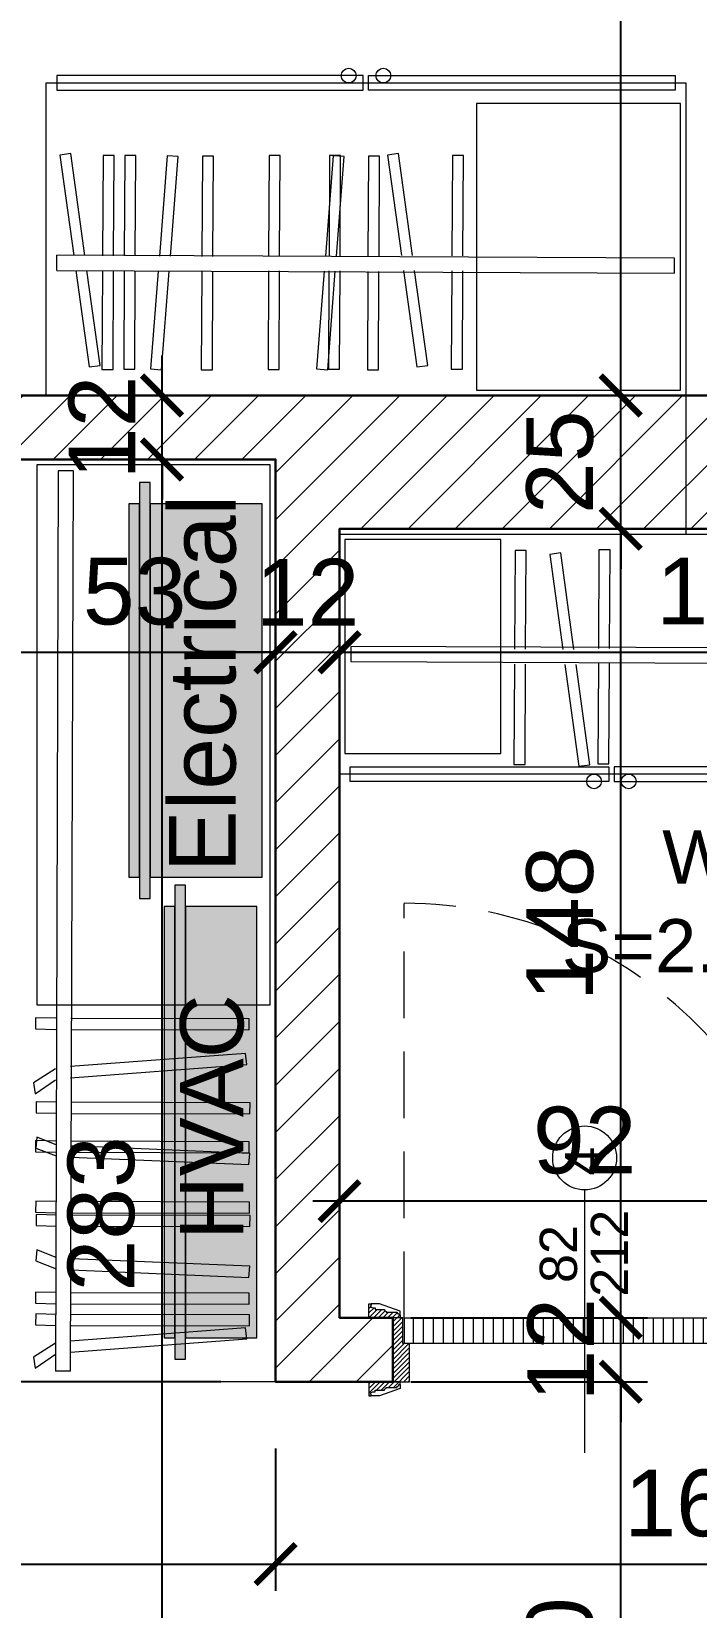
# Model space of a CAD drawing. Header units: centimetres. Extents: x 99002 to 104403, y -55119 to -48358.
# Drawn here: x 102653.6 to 102778.3, y -52709.7 to -52414.1 of the extents above; entities that cross this region are included whole.
import ezdxf

# ---------------------------------------------------------------- set-up
doc = ezdxf.new("R2010")
doc.units = ezdxf.units.CM
doc.header["$LTSCALE"] = 50
doc.header["$MEASUREMENT"] = 0
doc.linetypes.add('CACHE', pattern=[0.375, 0.25, -0.125])
doc.layers.get('0').update_dxf_attribs({"color": 8})
for name, color, linetype in [('BORD', 5, 'Continuous'), ('COTE 50ème', 1, 'Continuous'), ('TEXTE', 7, 'Continuous')]:
    doc.layers.add(name, color=color, linetype=linetype)
doc.layers.add('DEMOL', color=7, linetype='Continuous', lineweight=60, true_color=0xb38600)
doc.layers.add('KASETAT_Pen_No__176', color=7, linetype='Continuous', lineweight=15, true_color=0x93a0c6)
for name, color, linetype, lineweight in [('door', 44, 'Continuous', 5), ('KASETAT_Pen_No__22', 8, 'Continuous', 50), ('KASETAT_Pen_No__75', 6, 'Continuous', 20), ('MACONNERIE COUPE', 7, 'Continuous', 30), ('MACONNERIE HACHURE', 253, 'Continuous', 13), ('mobilimi', 8, 'Continuous', 9)]:
    doc.layers.add(name, color=color, linetype=linetype, lineweight=lineweight)
doc.styles.add('GENERATED_STYLE_1', font='arial.ttf')
doc.styles.add('RS_TEXT_1.50', font='arial.ttf', dxfattribs={"height": 12.5})
doc.styles.add('RS_TXT_50', font='arial.ttf', dxfattribs={"height": 12.5})
doc.dimstyles.new('RS_50CM_LINEAIRE', dxfattribs={"dimscale": 5, "dimtxt": 12.5, "dimasz": 1.5, "dimexe": 1, "dimexo": 2.5, "dimgap": 1, "dimtad": 1, "dimdec": 1, "dimrnd": 0.5, "dimdsep": 46, "dimtxsty": 'RS_TXT_50', "dimblk1": 'ARCHTICK', "dimblk2": 'ARCHTICK', "dimsah": 1, "dimcen": 2.5, "dimdle": 1, "dimclrt": 4, "dimadec": 0, "dimazin": 2, "dimtfac": 1, "dimtdec": 1, "dimtix": 1, "dimtmove": 2, "dimatfit": 3, "dimfxl": 1, "dimtolj": 1, "dimtzin": 0, "dimarcsym": 0})

# ---------------------------------------------------------------- blocks, each defined once
blk = doc.blocks.new('_ArchTick')
at = {"color": 0, "linetype": 'ByBlock', "const_width": 0.15}
blk.add_lwpolyline([(-0.5, -0.5), (0.5, 0.5)], dxfattribs=at)
blk = doc.blocks.new('*D1429')
at = {"layer": 'COTE 50ème', "color": 0, "lineweight": -2, "ltscale": 0.5, "transparency": 16777216}
for p, q in [((102646.48, -52500.86), (102646.48, -52535.53)), ((102699.34, -52506.86), (102699.34, -52535.53)), ((102641.48, -52530.53), (102704.34, -52530.53))]:
    blk.add_line(p, q, dxfattribs=at)
at = {"layer": 'Defpoints', "color": 0, "ltscale": 0.5, "transparency": 16777216}
for p in [(102646.48, -52488.36), (102699.34, -52494.36), (102699.34, -52530.53)]:
    blk.add_point(p, dxfattribs=at)
at = {"layer": 'COTE 50ème', "color": 0, "lineweight": -2, "ltscale": 0.5, "transparency": 16777216, "xscale": 7.5, "yscale": 7.5, "zscale": 7.5, "rotation": 180}
blk.add_blockref('_ArchTick', (102646.48, -52530.53), dxfattribs=at)
at = {"layer": 'COTE 50ème', "color": 0, "lineweight": -2, "ltscale": 0.5, "transparency": 16777216, "xscale": 7.5, "yscale": 7.5, "zscale": 7.5}
blk.add_blockref('_ArchTick', (102699.34, -52530.53), dxfattribs=at)
at = {"layer": 'COTE 50ème', "color": 4, "ltscale": 0.5, "transparency": 16777216, "insert": (102672.91, -52519.14), "char_height": 12.5, "attachment_point": 5, "style": 'RS_TXT_50'}
blk.add_mtext('\\A1;53', dxfattribs=at)
blk = doc.blocks.new('*D1430')
at = {"layer": 'COTE 50ème', "color": 0, "lineweight": -2, "ltscale": 0.5, "transparency": 16777216}
for p, q in [((102699.34, -52506.86), (102699.34, -52535.53)), ((102711.34, -52519.86), (102711.34, -52535.53)), ((102699.34, -52530.53), (102691.84, -52530.53)), ((102699.34, -52530.53), (102711.34, -52530.53)), ((102711.34, -52530.53), (102718.84, -52530.53))]:
    blk.add_line(p, q, dxfattribs=at)
at = {"layer": 'Defpoints', "color": 0, "ltscale": 0.5, "transparency": 16777216}
for p in [(102699.34, -52494.36), (102711.34, -52507.36), (102711.34, -52530.53)]:
    blk.add_point(p, dxfattribs=at)
at = {"layer": 'COTE 50ème', "color": 0, "lineweight": -2, "ltscale": 0.5, "transparency": 16777216, "xscale": 7.5, "yscale": 7.5, "zscale": 7.5}
blk.add_blockref('_ArchTick', (102699.34, -52530.53), dxfattribs=at)
at = {"layer": 'COTE 50ème', "color": 0, "lineweight": -2, "ltscale": 0.5, "transparency": 16777216, "xscale": 7.5, "yscale": 7.5, "zscale": 7.5, "rotation": 180}
blk.add_blockref('_ArchTick', (102711.34, -52530.53), dxfattribs=at)
at = {"layer": 'COTE 50ème', "color": 4, "ltscale": 0.5, "transparency": 16777216, "insert": (102705.34, -52519.25), "char_height": 12.5, "attachment_point": 5, "style": 'RS_TXT_50'}
blk.add_mtext('\\A1;12', dxfattribs=at)
blk = doc.blocks.new('*D1431')
at = {"layer": 'COTE 50ème', "color": 0, "lineweight": -2, "ltscale": 0.5, "transparency": 16777216}
for p, q in [((102711.34, -52519.86), (102711.34, -52535.53)), ((102859.34, -52523.69), (102859.34, -52535.53)), ((102706.34, -52530.53), (102864.34, -52530.53))]:
    blk.add_line(p, q, dxfattribs=at)
at = {"layer": 'Defpoints', "color": 0, "ltscale": 0.5, "transparency": 16777216}
for p in [(102711.34, -52507.36), (102859.34, -52511.19), (102859.34, -52530.53)]:
    blk.add_point(p, dxfattribs=at)
at = {"layer": 'COTE 50ème', "color": 0, "lineweight": -2, "ltscale": 0.5, "transparency": 16777216, "xscale": 7.5, "yscale": 7.5, "zscale": 7.5, "rotation": 180}
blk.add_blockref('_ArchTick', (102711.34, -52530.53), dxfattribs=at)
at = {"layer": 'COTE 50ème', "color": 0, "lineweight": -2, "ltscale": 0.5, "transparency": 16777216, "xscale": 7.5, "yscale": 7.5, "zscale": 7.5}
blk.add_blockref('_ArchTick', (102859.34, -52530.53), dxfattribs=at)
at = {"layer": 'COTE 50ème', "color": 4, "ltscale": 0.5, "transparency": 16777216, "insert": (102785.34, -52519.14), "char_height": 12.5, "attachment_point": 5, "style": 'RS_TXT_50'}
blk.add_mtext('\\A1;148', dxfattribs=at)
blk = doc.blocks.new('*D1457')
at = {"layer": 'COTE 50ème', "color": 0, "lineweight": -2, "ltscale": 0.5, "transparency": 16777216}
for p, q in [((102764.1, -52782.36), (102764.1, -52662.36)), ((102724.69, -52667.36), (102769.1, -52667.36)), ((102746.84, -52777.36), (102769.1, -52777.36))]:
    blk.add_line(p, q, dxfattribs=at)
at = {"layer": 'Defpoints', "color": 0, "ltscale": 0.5, "transparency": 16777216}
for p in [(102712.19, -52667.36), (102764.1, -52667.36), (102734.34, -52777.36)]:
    blk.add_point(p, dxfattribs=at)
at = {"layer": 'COTE 50ème', "color": 0, "lineweight": -2, "ltscale": 0.5, "transparency": 16777216, "xscale": 7.5, "yscale": 7.5, "zscale": 7.5}
for p, rotation in [((102764.1, -52667.36), 90), ((102764.1, -52777.36), 270)]:
    blk.add_blockref('_ArchTick', p, dxfattribs=dict(at, rotation=rotation))
at = {"layer": 'COTE 50ème', "color": 4, "ltscale": 0.5, "transparency": 16777216, "insert": (102752.72, -52722.36), "char_height": 12.5, "attachment_point": 5, "rotation": 90, "style": 'RS_TXT_50'}
blk.add_mtext('\\A1;110', dxfattribs=at)
blk = doc.blocks.new('*D1458')
at = {"layer": 'COTE 50ème', "color": 0, "lineweight": -2, "ltscale": 0.5, "transparency": 16777216}
for p, q in [((102764.1, -52655.36), (102764.1, -52647.86)), ((102724.69, -52655.36), (102769.1, -52655.36)), ((102764.1, -52667.36), (102764.1, -52655.36)), ((102724.69, -52667.36), (102769.1, -52667.36)), ((102764.1, -52667.36), (102764.1, -52674.86))]:
    blk.add_line(p, q, dxfattribs=at)
at = {"layer": 'Defpoints', "color": 0, "ltscale": 0.5, "transparency": 16777216}
for p in [(102712.19, -52655.36), (102764.1, -52655.36), (102712.19, -52667.36)]:
    blk.add_point(p, dxfattribs=at)
at = {"layer": 'COTE 50ème', "color": 0, "lineweight": -2, "ltscale": 0.5, "transparency": 16777216, "xscale": 7.5, "yscale": 7.5, "zscale": 7.5}
for p, rotation in [((102764.1, -52655.36), 270), ((102764.1, -52667.36), 90)]:
    blk.add_blockref('_ArchTick', p, dxfattribs=dict(at, rotation=rotation))
at = {"layer": 'COTE 50ème', "color": 4, "ltscale": 0.5, "transparency": 16777216, "insert": (102752.83, -52661.36), "char_height": 12.5, "attachment_point": 5, "rotation": 90, "style": 'RS_TXT_50'}
blk.add_mtext('\\A1;12', dxfattribs=at)
blk = doc.blocks.new('*D1459')
at = {"layer": 'COTE 50ème', "color": 0, "lineweight": -2, "ltscale": 0.5, "transparency": 16777216}
for p, q in [((102764.1, -52660.36), (102764.1, -52502.36)), ((102732.48, -52507.36), (102769.1, -52507.36)), ((102724.69, -52655.36), (102769.1, -52655.36))]:
    blk.add_line(p, q, dxfattribs=at)
at = {"layer": 'Defpoints', "color": 0, "ltscale": 0.5, "transparency": 16777216}
for p in [(102719.98, -52507.36), (102764.1, -52507.36), (102712.19, -52655.36)]:
    blk.add_point(p, dxfattribs=at)
at = {"layer": 'COTE 50ème', "color": 0, "lineweight": -2, "ltscale": 0.5, "transparency": 16777216, "xscale": 7.5, "yscale": 7.5, "zscale": 7.5}
for p, rotation in [((102764.1, -52507.36), 90), ((102764.1, -52655.36), 270)]:
    blk.add_blockref('_ArchTick', p, dxfattribs=dict(at, rotation=rotation))
at = {"layer": 'COTE 50ème', "color": 4, "ltscale": 0.5, "transparency": 16777216, "insert": (102752.72, -52581.36), "char_height": 12.5, "attachment_point": 5, "rotation": 90, "style": 'RS_TXT_50'}
blk.add_mtext('\\A1;148', dxfattribs=at)
blk = doc.blocks.new('*D1460')
at = {"layer": 'COTE 50ème', "color": 0, "lineweight": -2, "ltscale": 0.5, "transparency": 16777216}
for p, q in [((102764.1, -52482.36), (102764.1, -52474.86)), ((102732.48, -52482.36), (102769.1, -52482.36)), ((102764.1, -52507.36), (102764.1, -52482.36)), ((102732.48, -52507.36), (102769.1, -52507.36)), ((102764.1, -52507.36), (102764.1, -52514.86))]:
    blk.add_line(p, q, dxfattribs=at)
at = {"layer": 'Defpoints', "color": 0, "ltscale": 0.5, "transparency": 16777216}
for p in [(102719.98, -52482.36), (102764.1, -52482.36), (102719.98, -52507.36)]:
    blk.add_point(p, dxfattribs=at)
at = {"layer": 'COTE 50ème', "color": 0, "lineweight": -2, "ltscale": 0.5, "transparency": 16777216, "xscale": 7.5, "yscale": 7.5, "zscale": 7.5}
for p, rotation in [((102764.1, -52482.36), 270), ((102764.1, -52507.36), 90)]:
    blk.add_blockref('_ArchTick', p, dxfattribs=dict(at, rotation=rotation))
at = {"layer": 'COTE 50ème', "color": 4, "ltscale": 0.5, "transparency": 16777216, "insert": (102752.72, -52494.86), "char_height": 12.5, "attachment_point": 5, "rotation": 90, "style": 'RS_TXT_50'}
blk.add_mtext('\\A1;25', dxfattribs=at)
blk = doc.blocks.new('*D1461')
at = {"layer": 'COTE 50ème', "color": 0, "lineweight": -2, "ltscale": 0.5, "transparency": 16777216}
for p, q in [((102764.1, -52487.36), (102764.1, -52077.36)), ((102788.28, -52082.36), (102759.1, -52082.36)), ((102732.48, -52482.36), (102769.1, -52482.36))]:
    blk.add_line(p, q, dxfattribs=at)
at = {"layer": 'Defpoints', "color": 0, "ltscale": 0.5, "transparency": 16777216}
for p in [(102764.1, -52082.36), (102800.78, -52082.36), (102719.98, -52482.36)]:
    blk.add_point(p, dxfattribs=at)
at = {"layer": 'COTE 50ème', "color": 0, "lineweight": -2, "ltscale": 0.5, "transparency": 16777216, "xscale": 7.5, "yscale": 7.5, "zscale": 7.5}
for p, rotation in [((102764.1, -52082.36), 90), ((102764.1, -52482.36), 270)]:
    blk.add_blockref('_ArchTick', p, dxfattribs=dict(at, rotation=rotation))
at = {"layer": 'COTE 50ème', "color": 4, "ltscale": 0.5, "transparency": 16777216, "insert": (102752.72, -52282.36), "char_height": 12.5, "attachment_point": 5, "rotation": 90, "style": 'RS_TXT_50'}
blk.add_mtext('\\A1;400', dxfattribs=at)
blk = doc.blocks.new('*D1465')
at = {"layer": 'COTE 50ème', "color": 0, "lineweight": -2, "ltscale": 0.5, "transparency": 16777216}
for p, q in [((102678.05, -52782.36), (102678.05, -52489.36)), ((102672.98, -52494.36), (102673.05, -52494.36)), ((102619.98, -52777.36), (102683.05, -52777.36))]:
    blk.add_line(p, q, dxfattribs=at)
at = {"layer": 'Defpoints', "color": 0, "ltscale": 0.5, "transparency": 16777216}
for p in [(102678.05, -52494.36), (102685.48, -52494.36), (102607.48, -52777.36)]:
    blk.add_point(p, dxfattribs=at)
at = {"layer": 'COTE 50ème', "color": 0, "lineweight": -2, "ltscale": 0.5, "transparency": 16777216, "xscale": 7.5, "yscale": 7.5, "zscale": 7.5}
for p, rotation in [((102678.05, -52494.36), 90), ((102678.05, -52777.36), 270)]:
    blk.add_blockref('_ArchTick', p, dxfattribs=dict(at, rotation=rotation))
at = {"layer": 'COTE 50ème', "color": 4, "ltscale": 0.5, "transparency": 16777216, "insert": (102666.66, -52635.86), "char_height": 12.5, "attachment_point": 5, "rotation": 90, "style": 'RS_TXT_50'}
blk.add_mtext('\\A1;283', dxfattribs=at)
blk = doc.blocks.new('*D1466')
at = {"layer": 'COTE 50ème', "color": 0, "lineweight": -2, "ltscale": 0.5, "transparency": 16777216}
for p, q in [((102678.05, -52482.36), (102678.05, -52474.86)), ((102674.11, -52482.36), (102673.05, -52482.36)), ((102678.05, -52494.36), (102678.05, -52482.36)), ((102672.98, -52494.36), (102673.05, -52494.36)), ((102678.05, -52494.36), (102678.05, -52501.86))]:
    blk.add_line(p, q, dxfattribs=at)
at = {"layer": 'Defpoints', "color": 0, "ltscale": 0.5, "transparency": 16777216}
for p in [(102678.05, -52482.36), (102686.61, -52482.36), (102685.48, -52494.36)]:
    blk.add_point(p, dxfattribs=at)
at = {"layer": 'COTE 50ème', "color": 0, "lineweight": -2, "ltscale": 0.5, "transparency": 16777216, "xscale": 7.5, "yscale": 7.5, "zscale": 7.5}
for p, rotation in [((102678.05, -52482.36), 270), ((102678.05, -52494.36), 90)]:
    blk.add_blockref('_ArchTick', p, dxfattribs=dict(at, rotation=rotation))
at = {"layer": 'COTE 50ème', "color": 4, "ltscale": 0.5, "transparency": 16777216, "insert": (102666.77, -52488.36), "char_height": 12.5, "attachment_point": 5, "rotation": 90, "style": 'RS_TXT_50'}
blk.add_mtext('\\A1;12', dxfattribs=at)
blk = doc.blocks.new('*D1467')
at = {"layer": 'COTE 50ème', "color": 0, "lineweight": -2, "ltscale": 0.5, "transparency": 16777216}
for p, q in [((102635.61, -52672.36), (102635.61, -52489.36)), ((102689.05, -52494.36), (102630.61, -52494.36)), ((102689.05, -52667.36), (102630.61, -52667.36))]:
    blk.add_line(p, q, dxfattribs=at)
at = {"layer": 'Defpoints', "color": 0, "ltscale": 0.5, "transparency": 16777216}
for p in [(102635.61, -52494.36), (102701.55, -52494.36), (102701.55, -52667.36)]:
    blk.add_point(p, dxfattribs=at)
at = {"layer": 'COTE 50ème', "color": 0, "lineweight": -2, "ltscale": 0.5, "transparency": 16777216, "xscale": 7.5, "yscale": 7.5, "zscale": 7.5}
for p, rotation in [((102635.61, -52494.36), 90), ((102635.61, -52667.36), 270)]:
    blk.add_blockref('_ArchTick', p, dxfattribs=dict(at, rotation=rotation))
at = {"layer": 'COTE 50ème', "color": 4, "ltscale": 0.5, "transparency": 16777216, "insert": (102624.22, -52580.86), "char_height": 12.5, "attachment_point": 5, "rotation": 90, "style": 'RS_TXT_50'}
blk.add_mtext('\\A1;173', dxfattribs=at)
blk = doc.blocks.new('*D1535')
at = {"layer": 'COTE 50ème', "color": 0, "lineweight": -2, "ltscale": 0.5, "transparency": 16777216}
for p, q in [((102544.34, -52644.86), (102544.34, -52706.56)), ((102699.34, -52679.86), (102699.34, -52706.56)), ((102539.34, -52701.56), (102704.34, -52701.56))]:
    blk.add_line(p, q, dxfattribs=at)
at = {"layer": 'Defpoints', "color": 0, "ltscale": 0.5, "transparency": 16777216}
for p in [(102544.34, -52632.36), (102699.34, -52667.36), (102699.34, -52701.56)]:
    blk.add_point(p, dxfattribs=at)
at = {"layer": 'COTE 50ème', "color": 0, "lineweight": -2, "ltscale": 0.5, "transparency": 16777216, "xscale": 7.5, "yscale": 7.5, "zscale": 7.5, "rotation": 180}
blk.add_blockref('_ArchTick', (102544.34, -52701.56), dxfattribs=at)
at = {"layer": 'COTE 50ème', "color": 0, "lineweight": -2, "ltscale": 0.5, "transparency": 16777216, "xscale": 7.5, "yscale": 7.5, "zscale": 7.5}
blk.add_blockref('_ArchTick', (102699.34, -52701.56), dxfattribs=at)
at = {"layer": 'COTE 50ème', "color": 4, "ltscale": 0.5, "transparency": 16777216, "insert": (102621.84, -52690.17), "char_height": 12.5, "attachment_point": 5, "style": 'RS_TXT_50'}
blk.add_mtext('\\A1;155', dxfattribs=at)
blk = doc.blocks.new('*D1536')
at = {"layer": 'COTE 50ème', "color": 0, "lineweight": -2, "ltscale": 0.5, "transparency": 16777216}
for p, q in [((102699.34, -52679.86), (102699.34, -52706.56)), ((102859.34, -52679.86), (102859.34, -52706.56)), ((102694.34, -52701.56), (102864.34, -52701.56))]:
    blk.add_line(p, q, dxfattribs=at)
at = {"layer": 'Defpoints', "color": 0, "ltscale": 0.5, "transparency": 16777216}
for p in [(102699.34, -52667.36), (102859.34, -52667.36), (102859.34, -52701.56)]:
    blk.add_point(p, dxfattribs=at)
at = {"layer": 'COTE 50ème', "color": 0, "lineweight": -2, "ltscale": 0.5, "transparency": 16777216, "xscale": 7.5, "yscale": 7.5, "zscale": 7.5, "rotation": 180}
blk.add_blockref('_ArchTick', (102699.34, -52701.56), dxfattribs=at)
at = {"layer": 'COTE 50ème', "color": 0, "lineweight": -2, "ltscale": 0.5, "transparency": 16777216, "xscale": 7.5, "yscale": 7.5, "zscale": 7.5}
blk.add_blockref('_ArchTick', (102859.34, -52701.56), dxfattribs=at)
at = {"layer": 'COTE 50ème', "color": 4, "ltscale": 0.5, "transparency": 16777216, "insert": (102779.34, -52690.17), "char_height": 12.5, "attachment_point": 5, "style": 'RS_TXT_50'}
blk.add_mtext('\\A1;160', dxfattribs=at)
blk = doc.blocks.new('*D1571')
at = {"layer": 'COTE 50ème', "color": 0, "lineweight": -2, "ltscale": 0.5, "transparency": 16777216}
for p, q in [((102711.34, -52642.86), (102711.34, -52628.48)), ((102803.33, -52644.37), (102803.33, -52628.48)), ((102808.33, -52633.48), (102706.34, -52633.48))]:
    blk.add_line(p, q, dxfattribs=at)
at = {"layer": 'Defpoints', "color": 0, "ltscale": 0.5, "transparency": 16777216}
for p in [(102711.34, -52633.48), (102711.34, -52655.36), (102803.33, -52656.87)]:
    blk.add_point(p, dxfattribs=at)
at = {"layer": 'COTE 50ème', "color": 0, "lineweight": -2, "ltscale": 0.5, "transparency": 16777216, "xscale": 7.5, "yscale": 7.5, "zscale": 7.5, "rotation": 180}
blk.add_blockref('_ArchTick', (102711.34, -52633.48), dxfattribs=at)
at = {"layer": 'COTE 50ème', "color": 0, "lineweight": -2, "ltscale": 0.5, "transparency": 16777216, "xscale": 7.5, "yscale": 7.5, "zscale": 7.5}
blk.add_blockref('_ArchTick', (102803.33, -52633.48), dxfattribs=at)
at = {"layer": 'COTE 50ème', "color": 4, "ltscale": 0.5, "transparency": 16777216, "insert": (102757.34, -52622.1), "char_height": 12.5, "attachment_point": 5, "style": 'RS_TXT_50'}
blk.add_mtext('\\A1;92', dxfattribs=at)

msp = doc.modelspace()

# ---------------------------------------------------------------- hatches: boundary and pattern name
at = {"layer": 'door'}
h = msp.add_hatch(dxfattribs=at)
h.set_pattern_fill('ANSI31', color=256, scale=5, angle=1080)
h.set_pattern_definition([(45, (-46776.58024, 12187.6811), (-0.4419417382, 0.4419417382), [])])
edge = h.paths.add_edge_path()
edge.add_line((102717.59, -52669.25), (102718.01, -52669.25))
edge.add_line((102718.01, -52669.25), (102718.01, -52668.93))
edge.add_line((102718.01, -52668.93), (102719.77, -52668.93))
edge.add_line((102719.77, -52668.93), (102719.77, -52668.72))
edge.add_arc((102719.77, -52668.41), 0.314, 270, 360)
edge.add_line((102720.09, -52668.41), (102722.18, -52668.41))
edge.add_line((102722.18, -52668.41), (102722.18, -52668.2))
edge.add_arc((102722.18, -52667.89), 0.314, 270, 360)
edge.add_line((102722.5, -52667.89), (102722.7, -52667.89))
edge.add_line((102722.7, -52667.89), (102722.7, -52667.36))
edge.add_line((102722.7, -52667.36), (102716.84, -52667.36))
edge.add_line((102716.84, -52667.36), (102716.84, -52669.98))
edge.add_line((102716.84, -52669.98), (102717.25, -52669.98))
edge.add_line((102717.25, -52669.98), (102717.25, -52669.67))
edge.add_line((102717.25, -52669.67), (102717.17, -52669.67))
edge.add_arc((102717.59, -52669.67), 0.419, 90, 180, ccw=False)
h.paths.add_polyline_path([(102721.34, -52667.36), (102724.49, -52667.36), (102724.49, -52660.18), (102723.23, -52660.18), (102723.23, -52655.36), (102721.34, -52655.36)])
edge = h.paths.add_edge_path()
edge.add_line((102717.59, -52653.48), (102718.01, -52653.48))
edge.add_line((102718.01, -52653.48), (102718.01, -52653.79))
edge.add_line((102718.01, -52653.79), (102719.77, -52653.79))
edge.add_line((102719.77, -52653.79), (102719.77, -52654))
edge.add_arc((102719.77, -52654.31), 0.314, 0, 90, ccw=False)
edge.add_line((102720.09, -52654.31), (102722.18, -52654.31))
edge.add_line((102722.18, -52654.31), (102722.18, -52654.52))
edge.add_arc((102722.18, -52654.84), 0.314, 0, 90, ccw=False)
edge.add_line((102722.5, -52654.84), (102722.7, -52654.84))
edge.add_line((102722.7, -52654.84), (102722.7, -52655.36))
edge.add_line((102722.7, -52655.36), (102716.84, -52655.36))
edge.add_line((102716.84, -52655.36), (102716.84, -52652.74))
edge.add_line((102716.84, -52652.74), (102717.25, -52652.74))
edge.add_line((102717.25, -52652.74), (102717.25, -52653.06))
edge.add_line((102717.25, -52653.06), (102717.17, -52653.06))
edge.add_arc((102717.59, -52653.06), 0.419, 180, 270)
h = msp.add_hatch(dxfattribs=at)
h.set_pattern_fill('ANSI31', color=256, scale=15, angle=585)
h.set_pattern_definition([(270, (146722.123, 56235.1135), (1.875, -2e-15), [])])
h.paths.add_polyline_path([(102723.44, -52660.13), (102801.24, -52660.13), (102801.24, -52655.41), (102723.44, -52655.41)])
at = {"layer": 'KASETAT_Pen_No__176', "linetype": 'Continuous', "lineweight": 0, "true_color": 0x2776bb}
msp.add_hatch(color=152, dxfattribs=at).paths.add_polyline_path([(102671.84, -52502.69), (102671.84, -52572.69), (102673.84, -52572.69), (102673.84, -52576.69), (102675.84, -52576.69), (102675.84, -52572.69), (102696.84, -52572.69), (102696.84, -52502.69), (102675.84, -52502.69), (102675.84, -52498.69), (102673.84, -52498.69), (102673.84, -52502.69)])
at = {"layer": 'KASETAT_Pen_No__75', "linetype": 'Continuous', "lineweight": 0, "true_color": 0xbf00bf}
msp.add_hatch(color=212, dxfattribs=at).paths.add_polyline_path([(102678.44, -52578.22), (102678.44, -52659.12), (102680.44, -52659.12), (102680.44, -52663.12), (102682.44, -52663.12), (102682.44, -52659.12), (102695.84, -52659.12), (102695.84, -52578.22), (102682.44, -52578.22), (102682.44, -52574.22), (102680.44, -52574.22), (102680.44, -52578.22)])
at = {"layer": 'MACONNERIE HACHURE'}
h = msp.add_hatch(dxfattribs=at)
h.set_pattern_fill('ANSI31', color=256, scale=50, style=0)
h.set_pattern_definition([(45, (820.335, 14145.356), (-4.41941738, 4.41941738), [])])
h.paths.add_polyline_path([(101879.34, -52767.36), (101899.34, -52767.36), (101899.34, -52797.36), (101879.34, -52797.36)])
h.paths.add_polyline_path([(102379.34, -52767.36), (102359.34, -52767.36), (102359.34, -52797.36), (102379.34, -52797.36)])
h.paths.add_polyline_path([(101799.34, -53762.36), (101824.34, -53762.36), (101824.34, -53856.36), (101799.34, -53856.36)])
h.paths.add_polyline_path([(101799.34, -53737.36), (101824.34, -53737.36), (101824.34, -53581.36), (101876.34, -53581.36), (101876.34, -53559.36), (101864.34, -53559.36), (101864.34, -53569.36), (101739.34, -53569.36), (101739.34, -53581.36), (101799.34, -53581.36)])
h.paths.add_polyline_path([(102459.34, -53762.36), (102434.34, -53762.36), (102434.34, -53856.36), (102459.34, -53856.36)])
h.paths.add_polyline_path([(101694.34, -53762.36), (101524.34, -53762.36), (101524.34, -53737.36), (101694.34, -53737.36)])
h.paths.add_polyline_path([(101399.34, -54162.36), (101499.34, -54162.36), (101499.34, -54187.36), (101399.34, -54187.36)])
h.paths.add_polyline_path([(101739.34, -54162.36), (101679.34, -54162.36), (101679.34, -54187.36), (101764.34, -54187.36), (101764.34, -54122.36), (101799.34, -54122.36), (101799.34, -54097.36), (101739.34, -54097.36)])
h.paths.add_polyline_path([(101059.34, -54032.36), (101059.34, -54097.36), (101164.34, -54097.36), (101164.34, -54162.36), (101219.34, -54162.36), (101219.34, -54187.36), (101139.34, -54187.36), (101139.34, -54122.36), (101029.34, -54122.36), (101029.34, -54057.36), (101011.49, -54057.36), (101011.49, -54032.36)])
h.paths.add_polyline_path([(101029.34, -53762.36), (101054.34, -53762.36), (101054.34, -53795.36), (101029.34, -53795.36)])
h.paths.add_polyline_path([(102859.34, -54162.36), (102759.34, -54162.36), (102759.34, -54187.36), (102859.34, -54187.36)])
h.paths.add_polyline_path([(102519.34, -54162.36), (102579.34, -54162.36), (102579.34, -54187.36), (102494.34, -54187.36), (102494.34, -54122.36), (102459.34, -54122.36), (102459.34, -54097.36), (102519.34, -54097.36)])
h.paths.add_polyline_path([(103199.34, -54032.36), (103199.34, -54097.36), (103094.34, -54097.36), (103094.34, -54162.36), (103039.34, -54162.36), (103039.34, -54187.36), (103119.34, -54187.36), (103119.34, -54122.36), (103229.34, -54122.36), (103229.34, -54057.36), (103247.19, -54057.36), (103247.19, -54032.36)])
h.paths.add_polyline_path([(103229.34, -53762.36), (103204.34, -53762.36), (103204.34, -53795.36), (103229.34, -53795.36)])
h.paths.add_polyline_path([(102902.34, -53762.36), (102919.34, -53762.51), (102919.34, -53737.51), (102902.34, -53737.36)])
h.paths.add_polyline_path([(101356.34, -53762.36), (101339.34, -53762.51), (101339.34, -53737.51), (101356.34, -53737.36)])
h.paths.add_polyline_path([(101054.34, -53677.36), (101029.34, -53677.36), (101029.34, -53737.36), (101054.34, -53737.36)])
h.paths.add_polyline_path([(101524.34, -52789.36), (101514.34, -52789.36), (101514.34, -52777.36), (101554.34, -52777.36), (101554.34, -52789.36), (101544.34, -52789.36), (101544.34, -53107.36), (101714.34, -53107.36), (101714.34, -52789.36), (101636.33, -52789.36), (101636.33, -52777.36), (101734.34, -52777.36), (101734.34, -53137.36), (101164.34, -53137.36), (101164.34, -53182.36), (101139.34, -53182.36), (101139.34, -53132.36), (101029.34, -53132.36), (101029.34, -53112.36), (101139.34, -53112.36), (101139.34, -53062.36), (101164.34, -53062.36), (101164.34, -53107.36), (101524.34, -53107.36)])
h.paths.add_polyline_path([(102564.34, -53762.36), (102734.34, -53762.36), (102734.34, -53737.36), (102564.34, -53737.36)])
h.paths.add_polyline_path([(102859.34, -53731.36), (102859.34, -53736.36), (102807.34, -53736.36), (102807.34, -53737.36), (102802.34, -53737.36), (102802.34, -53731.36)])
h.paths.add_polyline_path([(102309.51, -52902.36), (102359.34, -52902.36), (102359.34, -52942.36), (102309.51, -52942.36)])
h.paths.add_polyline_path([(102149.34, -52902.36), (102189.34, -52902.36), (102189.34, -52942.36), (102149.34, -52942.36)])
h.paths.add_polyline_path([(102289.34, -52547.36), (102379.34, -52547.36), (102379.34, -52607.36), (102532.34, -52607.36), (102532.34, -52344.36), (102544.34, -52344.36), (102544.34, -52482.36), (102554.34, -52482.36), (102554.34, -52494.36), (102544.34, -52494.36), (102544.34, -52632.36), (102379.34, -52632.36), (102379.34, -52667.36), (102359.34, -52667.36), (102359.34, -52583.36), (102289.34, -52583.36), (102289.34, -52632.36), (102254.34, -52632.36), (102254.34, -52612.36), (102264.34, -52612.36), (102264.34, -52562.36), (102289.34, -52562.36), (102289.34, -52578.36), (102359.34, -52578.36), (102359.34, -52552.36), (102289.34, -52552.36)])
h.paths.add_polyline_path([(103094.34, -52154.25), (103119.34, -52154.25), (103119.34, -52107.36), (103094.34, -52107.36)])
h.paths.add_polyline_path([(102734.34, -52789.36), (102744.34, -52789.36), (102744.34, -52777.36), (102704.34, -52777.36), (102704.34, -52789.36), (102714.34, -52789.36), (102714.34, -53107.36), (102544.34, -53107.36), (102544.34, -52789.36), (102622.35, -52789.36), (102622.35, -52777.36), (102524.34, -52777.36), (102524.34, -53137.36), (103094.34, -53137.36), (103094.34, -53182.36), (103119.34, -53182.36), (103119.34, -53132.36), (103229.34, -53132.36), (103229.34, -53112.36), (103119.34, -53112.36), (103119.34, -53062.36), (103094.34, -53062.36), (103094.34, -53107.36), (102734.34, -53107.36)])
h.paths.add_polyline_path([(103204.34, -53677.36), (103229.34, -53677.36), (103229.34, -53737.36), (103204.34, -53737.36)])
h.paths.add_polyline_path([(102459.34, -53737.36), (102434.34, -53737.36), (102434.34, -53581.36), (102382.34, -53581.36), (102382.34, -53559.36), (102394.34, -53559.36), (102394.34, -53569.36), (102519.34, -53569.36), (102519.34, -53581.36), (102459.34, -53581.36)])
h.paths.add_polyline_path([(102434.34, -53932.36), (102434.34, -53952.36), (102384.34, -53952.36), (102384.34, -54072.36), (102359.34, -54072.36), (102359.34, -53957.36), (102341.84, -53957.36), (102341.84, -53932.36)])
h.paths.add_polyline_path([(103094.34, -52482.36), (103094.34, -52424.25), (103119.34, -52424.25), (103119.34, -52477.36), (103229.34, -52477.36), (103229.34, -52567.36), (103204.34, -52567.36), (103204.34, -52502.36), (102871.34, -52502.36), (102871.34, -52675.36), (102859.34, -52675.36), (102859.34, -52667.36), (102803.34, -52667.36), (102803.34, -52655.36), (102859.34, -52655.36), (102859.34, -52507.36), (102711.34, -52507.36), (102711.34, -52655.36), (102721.34, -52655.36), (102721.34, -52667.36), (102699.34, -52667.36), (102699.34, -52494.36), (102646.48, -52494.36), (102646.48, -52482.36)])
h.paths.add_polyline_path([(102859.34, -52809.36), (102859.34, -52789.36), (102836.34, -52789.36), (102836.34, -52777.36), (102859.34, -52777.36), (102859.34, -52767.36), (102871.34, -52767.36), (102871.34, -52797.36), (103094.34, -52797.36), (103094.34, -52809.36)])
h.paths.add_polyline_path([(102294.34, -53447.36), (102294.34, -53459.36), (102382.34, -53459.36), (102382.34, -53467.36), (102394.34, -53467.36), (102394.34, -53447.36)])
h.paths.add_polyline_path([(103204.34, -52797.36), (103229.34, -52797.36), (103229.34, -52747.36), (103204.34, -52747.36)])
h.paths.add_polyline_path([(103204.34, -53447.36), (103229.34, -53447.36), (103229.34, -53497.36), (103204.34, -53497.36)])
h.paths.add_polyline_path([(103094.34, -52847.36), (103119.34, -52847.36), (103119.34, -52902.25), (103094.34, -52902.25)], flags=17)
h.paths.add_polyline_path([(103094.34, -53397.36), (103119.34, -53397.36), (103119.34, -53342.47), (103094.34, -53342.47)])
h.paths.add_polyline_path([(101949.18, -52902.36), (101899.34, -52902.36), (101899.34, -52942.36), (101949.18, -52942.36)])
h.paths.add_polyline_path([(102109.34, -52902.36), (102069.34, -52902.36), (102069.34, -52942.36), (102109.34, -52942.36)])
h.paths.add_polyline_path([(102264.34, -52082.36), (102244.34, -52082.36), (102244.34, -52057.36), (102264.34, -52057.36)])
h.paths.add_polyline_path([(102579.34, -52082.36), (102579.34, -52057.36), (102399.34, -52057.36), (102399.34, -52082.36), (102532.34, -52082.36), (102532.34, -52252.36), (102544.34, -52252.36), (102544.34, -52082.36)])
h.paths.add_polyline_path([(101969.34, -52547.36), (101879.34, -52547.36), (101879.34, -52607.36), (101726.34, -52607.36), (101726.34, -52344.36), (101714.34, -52344.36), (101714.34, -52482.36), (101704.34, -52482.36), (101704.34, -52494.36), (101714.34, -52494.36), (101714.34, -52632.36), (101879.34, -52632.36), (101879.34, -52667.36), (101899.34, -52667.36), (101899.34, -52583.36), (101969.34, -52583.36), (101969.34, -52632.36), (102154.34, -52632.36), (102154.34, -52612.36), (101994.34, -52612.36), (101994.34, -52562.36), (101969.34, -52562.36), (101969.34, -52578.36), (101899.34, -52578.36), (101899.34, -52552.36), (101969.34, -52552.36)])
h.paths.add_polyline_path([(101164.34, -52154.25), (101139.34, -52154.25), (101139.34, -52107.36), (101164.34, -52107.36)])
h.paths.add_polyline_path([(102144.34, -53932.36), (102161.84, -53932.36), (102161.84, -53957.36), (102144.34, -53957.36), (102144.34, -54122.36), (102114.34, -54122.36), (102114.34, -53957.36), (102096.84, -53957.36), (102096.84, -53932.36), (102114.34, -53932.36), (102114.34, -53459.36), (102046.34, -53459.36), (102046.34, -53447.36), (102114.34, -53447.36), (102114.34, -53272.36), (102144.34, -53272.36), (102144.34, -53447.36), (102212.34, -53447.36), (102212.34, -53459.36), (102144.34, -53459.36)])
h.paths.add_polyline_path([(101824.34, -53932.36), (101824.34, -53952.36), (101874.34, -53952.36), (101874.34, -54072.36), (101899.34, -54072.36), (101899.34, -53957.36), (101916.84, -53957.36), (101916.84, -53932.36)])
h.paths.add_polyline_path([(103094.34, -52082.36), (103039.34, -52082.36), (103039.34, -52057.36), (103094.34, -52057.36)])
h.paths.add_polyline_path([(102859.34, -52082.36), (102859.34, -52057.36), (102759.34, -52057.36), (102759.34, -52082.36)])
h.paths.add_polyline_path([(102144.34, -52082.36), (101994.34, -52082.36), (101994.34, -52057.36), (102144.34, -52057.36)])
h.paths.add_polyline_path([(101859.34, -52082.36), (101726.34, -52082.36), (101726.34, -52252.36), (101714.34, -52252.36), (101714.34, -52082.36), (101164.34, -52082.36), (101164.34, -52057.36), (101859.34, -52057.36)])
h.paths.add_polyline_path([(101164.34, -52482.36), (101164.34, -52424.25), (101139.34, -52424.25), (101139.34, -52477.36), (101029.34, -52477.36), (101029.34, -52567.36), (101054.34, -52567.36), (101054.34, -52502.36), (101387.34, -52502.36), (101387.34, -52675.36), (101399.34, -52675.36), (101399.34, -52667.36), (101455.34, -52667.36), (101455.34, -52655.36), (101399.34, -52655.36), (101399.34, -52507.36), (101547.34, -52507.36), (101547.34, -52655.36), (101537.34, -52655.36), (101537.34, -52667.36), (101559.34, -52667.36), (101559.34, -52494.36), (101612.21, -52494.36), (101612.21, -52482.36)])
h.paths.add_polyline_path([(101399.34, -52809.36), (101399.34, -52789.36), (101422.34, -52789.36), (101422.34, -52777.36), (101399.34, -52777.36), (101399.34, -52767.36), (101387.34, -52767.36), (101387.34, -52797.36), (101164.34, -52797.36), (101164.34, -52809.36)])
h.paths.add_polyline_path([(101964.34, -53447.36), (101964.34, -53459.36), (101876.34, -53459.36), (101876.34, -53467.36), (101864.34, -53467.36), (101864.34, -53447.36)])
h.paths.add_polyline_path([(101054.34, -52797.36), (101029.34, -52797.36), (101029.34, -52747.36), (101054.34, -52747.36)])
h.paths.add_polyline_path([(101054.34, -53447.36), (101029.34, -53447.36), (101029.34, -53497.36), (101054.34, -53497.36)])
h.paths.add_polyline_path([(101164.34, -52847.36), (101139.34, -52847.36), (101139.34, -52902.25), (101164.34, -52902.25)], flags=17)
h.paths.add_polyline_path([(101164.34, -53397.36), (101139.34, -53397.36), (101139.34, -53342.47), (101164.34, -53342.47)])

# ---------------------------------------------------------------- linework, layer by layer
at = {"layer": 'BORD', "lineweight": 5, "ltscale": 0.5}
msp.add_lwpolyline([(102871.31, -52482.36), (102776.31, -52482.36), (102776.31, -52508.36), (102871.31, -52508.36)], close=True, dxfattribs=at)
at = {"layer": 'door', "linetype": 'CACHE'}
msp.add_line((102723.44, -52655.41), (102723.44, -52577.62), dxfattribs=at)
at = {"layer": 'door'}
msp.add_line((102757.33, -52631.37), (102757.33, -52680.69), dxfattribs=at)
for points in [[(102717.59, -52653.48), (102718.01, -52653.48), (102718.01, -52653.79), (102719.77, -52653.79), (102719.77, -52654, -0.414214), (102720.09, -52654.31), (102722.18, -52654.31), (102722.18, -52654.52, -0.414214), (102722.5, -52654.84), (102722.7, -52654.84), (102722.7, -52655.36), (102716.84, -52655.36), (102716.84, -52652.74), (102717.25, -52652.74), (102717.25, -52653.06), (102717.17, -52653.06, 0.414214), (102717.59, -52653.48)], [(102717.59, -52669.25), (102718.01, -52669.25), (102718.01, -52668.93), (102719.77, -52668.93), (102719.77, -52668.72, 0.414214), (102720.09, -52668.41), (102722.18, -52668.41), (102722.18, -52668.2, 0.414214), (102722.5, -52667.89), (102722.7, -52667.89), (102722.7, -52667.36), (102716.84, -52667.36), (102716.84, -52669.98), (102717.25, -52669.98), (102717.25, -52669.67), (102717.17, -52669.67, -0.414214), (102717.59, -52669.25)]]:
    msp.add_lwpolyline(points, format="xyb", dxfattribs=at)
for points in [[(102722.7, -52654.84), (102722.7, -52654.11), (102718.85, -52652.74), (102717.25, -52652.74)], [(102721.34, -52667.36), (102724.49, -52667.36), (102724.49, -52660.18), (102723.23, -52660.18), (102723.23, -52655.36), (102721.34, -52655.36), (102721.34, -52667.36)], [(102723.44, -52660.13), (102801.24, -52660.13), (102801.24, -52655.41), (102723.44, -52655.41), (102723.44, -52660.13)], [(102722.7, -52667.89), (102722.7, -52668.62), (102718.85, -52669.98), (102717.25, -52669.98)]]:
    msp.add_lwpolyline(points, dxfattribs=at)
msp.add_circle((102757.33, -52625.37), 6, dxfattribs=at)
at = {"layer": 'door', "linetype": 'CACHE'}
msp.add_arc((102723.44, -52655.41), 77.8, 0, 90, dxfattribs=at)
at = {"layer": 'KASETAT_Pen_No__22', "color": 32, "linetype": 'Continuous', "lineweight": 0, "true_color": 0xcd6928}
for p, q in [((102673.84, -52498.69), (102673.84, -52576.69)), ((102675.84, -52498.69), (102673.84, -52498.69)), ((102675.84, -52576.69), (102675.84, -52498.69)), ((102671.84, -52502.69), (102671.84, -52572.69)), ((102673.84, -52502.69), (102671.84, -52502.69)), ((102673.84, -52572.69), (102673.84, -52502.69)), ((102675.84, -52502.69), (102675.84, -52572.69)), ((102696.84, -52502.69), (102675.84, -52502.69)), ((102696.84, -52572.69), (102696.84, -52502.69)), ((102671.84, -52572.69), (102673.84, -52572.69)), ((102675.84, -52572.69), (102696.84, -52572.69)), ((102673.84, -52576.69), (102675.84, -52576.69))]:
    msp.add_line(p, q, dxfattribs=at)
at = {"layer": 'KASETAT_Pen_No__22', "color": 8, "linetype": 'Continuous', "lineweight": 0}
for p, q in [((102680.44, -52574.22), (102680.44, -52663.12)), ((102682.44, -52574.22), (102680.44, -52574.22)), ((102682.44, -52663.12), (102682.44, -52574.22)), ((102678.44, -52578.22), (102678.44, -52659.12)), ((102680.44, -52578.22), (102678.44, -52578.22)), ((102680.44, -52659.12), (102680.44, -52578.22)), ((102682.44, -52578.22), (102682.44, -52659.12)), ((102695.84, -52578.22), (102682.44, -52578.22)), ((102695.84, -52659.12), (102695.84, -52578.22)), ((102678.44, -52659.12), (102680.44, -52659.12)), ((102682.44, -52659.12), (102695.84, -52659.12)), ((102680.44, -52663.12), (102682.44, -52663.12))]:
    msp.add_line(p, q, dxfattribs=at)
at = {"layer": 'MACONNERIE COUPE'}
msp.add_lwpolyline([(103094.34, -52482.36), (103094.34, -52424.25), (103119.34, -52424.25), (103119.34, -52477.36), (103229.34, -52477.36), (103229.34, -52567.36), (103204.34, -52567.36), (103204.34, -52502.36), (102871.34, -52502.36), (102871.34, -52675.36), (102859.34, -52675.36), (102859.34, -52667.36), (102803.34, -52667.36), (102803.34, -52655.36), (102859.34, -52655.36), (102859.34, -52507.36), (102711.34, -52507.36), (102711.34, -52655.36), (102721.34, -52655.36), (102721.34, -52667.36), (102699.34, -52667.36), (102699.34, -52494.36), (102646.48, -52494.36), (102646.48, -52482.36)], close=True, dxfattribs=at)
at = {"layer": 'mobilimi'}
for p, q in [((102774.17, -52456.61), (102658.33, -52456.05)), ((102661.44, -52456.05), (102661.43, -52456.05)), ((102658.33, -52458.92), (102774.17, -52459.43)), ((102658.59, -52496.5), (102658.03, -52665.35)), ((102660.9, -52665.35), (102661.41, -52496.5)), ((102855.99, -52529.96), (102713.48, -52529.45)), ((102713.48, -52532.27), (102855.99, -52532.83)), ((102658.03, -52662.23), (102658.03, -52662.24))]:
    msp.add_line(p, q, dxfattribs=at)
for points in [[(102658.33, -52425.11), (102715.81, -52425.11), (102715.81, -52422.36), (102658.33, -52422.36)], [(102774.3, -52425.11), (102716.81, -52425.11), (102716.81, -52422.36), (102774.3, -52422.36)], [(102656.31, -52423.74), (102776.31, -52423.74), (102776.31, -52482.36), (102656.31, -52482.36)], [(102737.04, -52481.36), (102775.31, -52481.36), (102775.31, -52427.59), (102737.04, -52427.59)], [(102650.72, -52667.36), (102650.72, -52494.36), (102699.34, -52494.36), (102699.34, -52667.36)], [(102698.34, -52596.63), (102698.34, -52495.36), (102654.57, -52495.36), (102654.57, -52596.63)], [(102859.34, -52553.36), (102711.34, -52553.36), (102711.34, -52508.36), (102859.34, -52508.36)], [(102741.61, -52509.36), (102712.34, -52509.36), (102712.34, -52549.51), (102741.61, -52549.51)], [(102713.36, -52551.99), (102761.84, -52551.99), (102761.84, -52554.74), (102713.36, -52554.74)], [(102820.33, -52551.99), (102762.84, -52551.99), (102762.84, -52554.74), (102820.33, -52554.74)]]:
    msp.add_lwpolyline(points, close=True, dxfattribs=at)
for points in [[(102663.57, -52456.09), (102660.94, -52436.97), (102658.88, -52437.25), (102661.48, -52456.08)], [(102668.96, -52456.18), (102669.05, -52437.36), (102666.98, -52437.35), (102666.89, -52456.17)], [(102673.03, -52456.14), (102673.12, -52437.32), (102671.05, -52437.31), (102670.96, -52456.13)], [(102679.62, -52456.23), (102681.06, -52437.55), (102678.99, -52437.39), (102677.54, -52456.22)], [(102687.59, -52456.27), (102687.68, -52437.45), (102685.61, -52437.44), (102685.52, -52456.26)], [(102700.11, -52456.18), (102700.21, -52437.36), (102698.13, -52437.35), (102698.04, -52456.17)], [(102710.77, -52456.23), (102712.21, -52437.55), (102710.14, -52437.39), (102708.69, -52456.22)], [(102711.45, -52456.14), (102711.54, -52437.32), (102709.47, -52437.31), (102709.38, -52456.13)], [(102718.75, -52456.27), (102718.84, -52437.45), (102716.76, -52437.44), (102716.67, -52456.26)], [(102725.03, -52456.09), (102722.4, -52436.97), (102720.34, -52437.25), (102722.94, -52456.08)], [(102734.49, -52456.14), (102734.58, -52437.32), (102732.51, -52437.31), (102732.42, -52456.13)], [(102658.33, -52458.92), (102658.33, -52456.05)], [(102774.17, -52459.43), (102774.17, -52456.61)], [(102661.87, -52458.9), (102664.36, -52476.99), (102666.42, -52476.7)], [(102666.42, -52476.7), (102663.96, -52458.91)], [(102666.87, -52458.99), (102666.78, -52477.46), (102668.86, -52477.47)], [(102668.86, -52477.47), (102668.95, -52459)], [(102670.94, -52458.95), (102670.85, -52477.42), (102672.93, -52477.43)], [(102672.93, -52477.43), (102673.02, -52458.96)], [(102677.32, -52459.04), (102675.9, -52477.38), (102677.97, -52477.54)], [(102677.97, -52477.54), (102679.4, -52459.05)], [(102685.5, -52459.08), (102685.41, -52477.55), (102687.49, -52477.56)], [(102687.49, -52477.56), (102687.58, -52459.09)], [(102698.02, -52458.99), (102697.94, -52477.46), (102700.01, -52477.47)], [(102700.01, -52477.47), (102700.1, -52459)], [(102708.47, -52459.04), (102707.05, -52477.38), (102709.12, -52477.54)], [(102709.12, -52477.54), (102710.55, -52459.05)], [(102709.36, -52458.95), (102709.27, -52477.42), (102711.35, -52477.43)], [(102711.35, -52477.43), (102711.44, -52458.96)], [(102716.66, -52459.08), (102716.57, -52477.55), (102718.64, -52477.56)], [(102718.64, -52477.56), (102718.73, -52459.09)], [(102723.33, -52458.9), (102725.82, -52476.99), (102727.88, -52476.7)], [(102727.88, -52476.7), (102725.42, -52458.91)], [(102732.4, -52458.95), (102732.31, -52477.42), (102734.39, -52477.43)], [(102734.39, -52477.43), (102734.48, -52458.96)], [(102661.41, -52496.5), (102658.59, -52496.5)], [(102744.27, -52511.45), (102744.18, -52529.92)], [(102746.25, -52529.94), (102746.34, -52511.46), (102744.27, -52511.45)], [(102760.01, -52511.32), (102759.92, -52529.79)], [(102762, -52529.8), (102762.09, -52511.33), (102760.01, -52511.32)], [(102755.33, -52529.98), (102752.84, -52511.89), (102750.78, -52512.18)], [(102750.78, -52512.18), (102753.23, -52529.97)], [(102713.48, -52529.45), (102713.48, -52532.27)], [(102744.16, -52532.74), (102744.07, -52551.56), (102746.15, -52551.57), (102746.24, -52532.75)], [(102753.62, -52532.79), (102756.26, -52551.91), (102758.31, -52551.63), (102755.72, -52532.8)], [(102759.91, -52532.61), (102759.82, -52551.43), (102761.89, -52551.44), (102761.99, -52532.62)], [(102658.12, -52599.18), (102654.3, -52599.09), (102654.29, -52601.17), (102658.11, -52601.26)], [(102660.93, -52601.27), (102694.4, -52601.36), (102694.41, -52599.29)], [(102694.41, -52599.29), (102660.94, -52599.2)], [(102660.88, -52610.35), (102693.97, -52607.86), (102693.68, -52605.8)], [(102693.68, -52605.8), (102660.89, -52608.25)], [(102658.07, -52608.64), (102653.95, -52611.28), (102654.23, -52613.33), (102658.06, -52610.74)], [(102658.25, -52614.93), (102654.43, -52614.84), (102654.42, -52616.91), (102658.24, -52617)], [(102661.06, -52617.02), (102694.54, -52617.11), (102694.55, -52615.03)], [(102694.55, -52615.03), (102661.07, -52614.94)], [(102658.12, -52622.22), (102654.3, -52622.13), (102654.29, -52624.21), (102658.11, -52624.3)], [(102658.21, -52622.91), (102654.53, -52621.46), (102654.37, -52623.53), (102658.2, -52624.99)], [(102660.93, -52624.31), (102694.4, -52624.4), (102694.41, -52622.32)], [(102694.41, -52622.32), (102660.94, -52622.23)], [(102694.52, -52624.55), (102661.03, -52623.12)], [(102661.02, -52625.2), (102694.36, -52626.62), (102694.52, -52624.55)], [(102658.16, -52633.56), (102654.34, -52633.47), (102654.33, -52635.54), (102658.15, -52635.64)], [(102660.97, -52635.65), (102694.44, -52635.74), (102694.45, -52633.66)], [(102694.45, -52633.66), (102660.98, -52633.57)], [(102658.25, -52636.08), (102654.43, -52635.99), (102654.42, -52638.07), (102658.24, -52638.16)], [(102661.06, -52638.17), (102694.54, -52638.26), (102694.55, -52636.18)], [(102694.55, -52636.18), (102661.07, -52636.09)], [(102658.21, -52644.06), (102654.53, -52642.61), (102654.37, -52644.68), (102658.2, -52646.14)], [(102694.52, -52645.7), (102661.03, -52644.28)], [(102661.02, -52646.36), (102694.36, -52647.77), (102694.52, -52645.7)], [(102658.12, -52650.64), (102654.3, -52650.55), (102654.29, -52652.63), (102658.11, -52652.72)], [(102660.93, -52652.73), (102694.4, -52652.82), (102694.41, -52650.74)], [(102694.41, -52650.74), (102660.94, -52650.66)], [(102658.16, -52654.71), (102654.34, -52654.62), (102654.33, -52656.7), (102658.15, -52656.79)], [(102660.97, -52656.8), (102694.44, -52656.89), (102694.45, -52654.82)], [(102694.45, -52654.82), (102660.98, -52654.73)], [(102660.88, -52661.81), (102693.97, -52659.31), (102693.68, -52657.26)], [(102693.68, -52657.26), (102660.89, -52659.71)], [(102658.07, -52660.1), (102653.95, -52662.74), (102654.23, -52664.79), (102658.06, -52662.2)], [(102660.9, -52665.35), (102658.03, -52665.35)]]:
    msp.add_lwpolyline(points, dxfattribs=at)
for centre in [(102713.06, -52422.36), (102719.56, -52422.36), (102759.09, -52554.74), (102765.59, -52554.74)]:
    msp.add_circle(centre, 1.38, dxfattribs=at)

# ---------------------------------------------------------------- texts
at = {"layer": 'DEMOL', "lineweight": -2, "insert": (102783.51, -52577.32), "char_height": 10, "width": 93.9293, "attachment_point": 5, "style": 'RS_TEXT_1.50'}
msp.add_mtext('WC\\PS=2.19m²', dxfattribs=at)
at = {"layer": 'door', "char_height": 7, "rotation": 90, "style": 'GENERATED_STYLE_1'}
for s, insert, attachment_point in [('\\A1;\\pt0;4', (102760.66, -52628.7), 7), ('\\A1;\\pt0;212', (102758.48, -52651.41), 1), ('\\A1;\\pt0;82', (102748.9, -52648.83), 1)]:
    msp.add_mtext(s, dxfattribs=dict(at, insert=insert, attachment_point=attachment_point))
at = {"layer": 'TEXTE', "attachment_point": 4, "rotation": 90, "style": 'RS_TEXT_1.50'}
for s, insert, char_height, width in [('Electrical', (102685.69, -52571.81), 12.5, 4.547473508864641e-13), ('Electrical', (102685.69, -52571.81), 12.5, 4.547473508864641e-13), ('HVAC', (102687.46, -52640.77), 11.875, 4.320099833421408e-13), ('HVAC', (102687.46, -52640.77), 11.875, 4.320099833421408e-13)]:
    msp.add_mtext(s, dxfattribs=dict(at, insert=insert, char_height=char_height, width=width))

# ---------------------------------------------------------------- dimensions: what is measured, and where the dimension line sits
at = {"layer": 'COTE 50ème', "ltscale": 0.5}
for base, p1, p2, picture, middle in [((102764.1, -52082.36), (102719.98, -52482.36), (102800.78, -52082.36), '*D1461', (102752.72, -52282.36)), ((102678.05, -52482.36), (102685.48, -52494.36), (102686.61, -52482.36), '*D1466', (102666.77, -52488.36)), ((102764.1, -52482.36), (102719.98, -52507.36), (102719.98, -52482.36), '*D1460', (102752.72, -52494.86)), ((102678.05, -52494.36), (102607.48, -52777.36), (102685.48, -52494.36), '*D1465', (102666.66, -52635.86)), ((102635.61, -52494.36), (102701.55, -52667.36), (102701.55, -52494.36), '*D1467', (102624.22, -52580.86)), ((102764.1, -52507.36), (102712.19, -52655.36), (102719.98, -52507.36), '*D1459', (102752.72, -52581.36)), ((102764.1, -52655.36), (102712.19, -52667.36), (102712.19, -52655.36), '*D1458', (102752.83, -52661.36)), ((102764.1, -52667.36), (102734.34, -52777.36), (102712.19, -52667.36), '*D1457', (102752.72, -52722.36))]:
    dim = msp.add_linear_dim(base=base, p1=p1, p2=p2, angle=90, dimstyle='RS_50CM_LINEAIRE', dxfattribs=at)
    dim.commit()
    dim.dimension.update_dxf_attribs({"geometry": picture, "text_midpoint": middle})
for base, p1, p2, picture, middle in [((102699.34, -52530.53), (102646.48, -52488.36), (102699.34, -52494.36), '*D1429', (102672.91, -52519.14)), ((102711.34, -52530.53), (102699.34, -52494.36), (102711.34, -52507.36), '*D1430', (102705.34, -52519.25)), ((102859.34, -52530.53), (102711.34, -52507.36), (102859.34, -52511.19), '*D1431', (102785.34, -52519.14)), ((102711.34, -52633.48), (102803.33, -52656.87), (102711.34, -52655.36), '*D1571', (102757.34, -52622.1)), ((102699.34, -52701.56), (102544.34, -52632.36), (102699.34, -52667.36), '*D1535', (102621.84, -52690.17)), ((102859.34, -52701.56), (102699.34, -52667.36), (102859.34, -52667.36), '*D1536', (102779.34, -52690.17))]:
    dim = msp.add_linear_dim(base=base, p1=p1, p2=p2, dimstyle='RS_50CM_LINEAIRE', dxfattribs=at)
    dim.commit()
    dim.dimension.update_dxf_attribs({"geometry": picture, "text_midpoint": middle})

doc.saveas('drawing.dxf')
